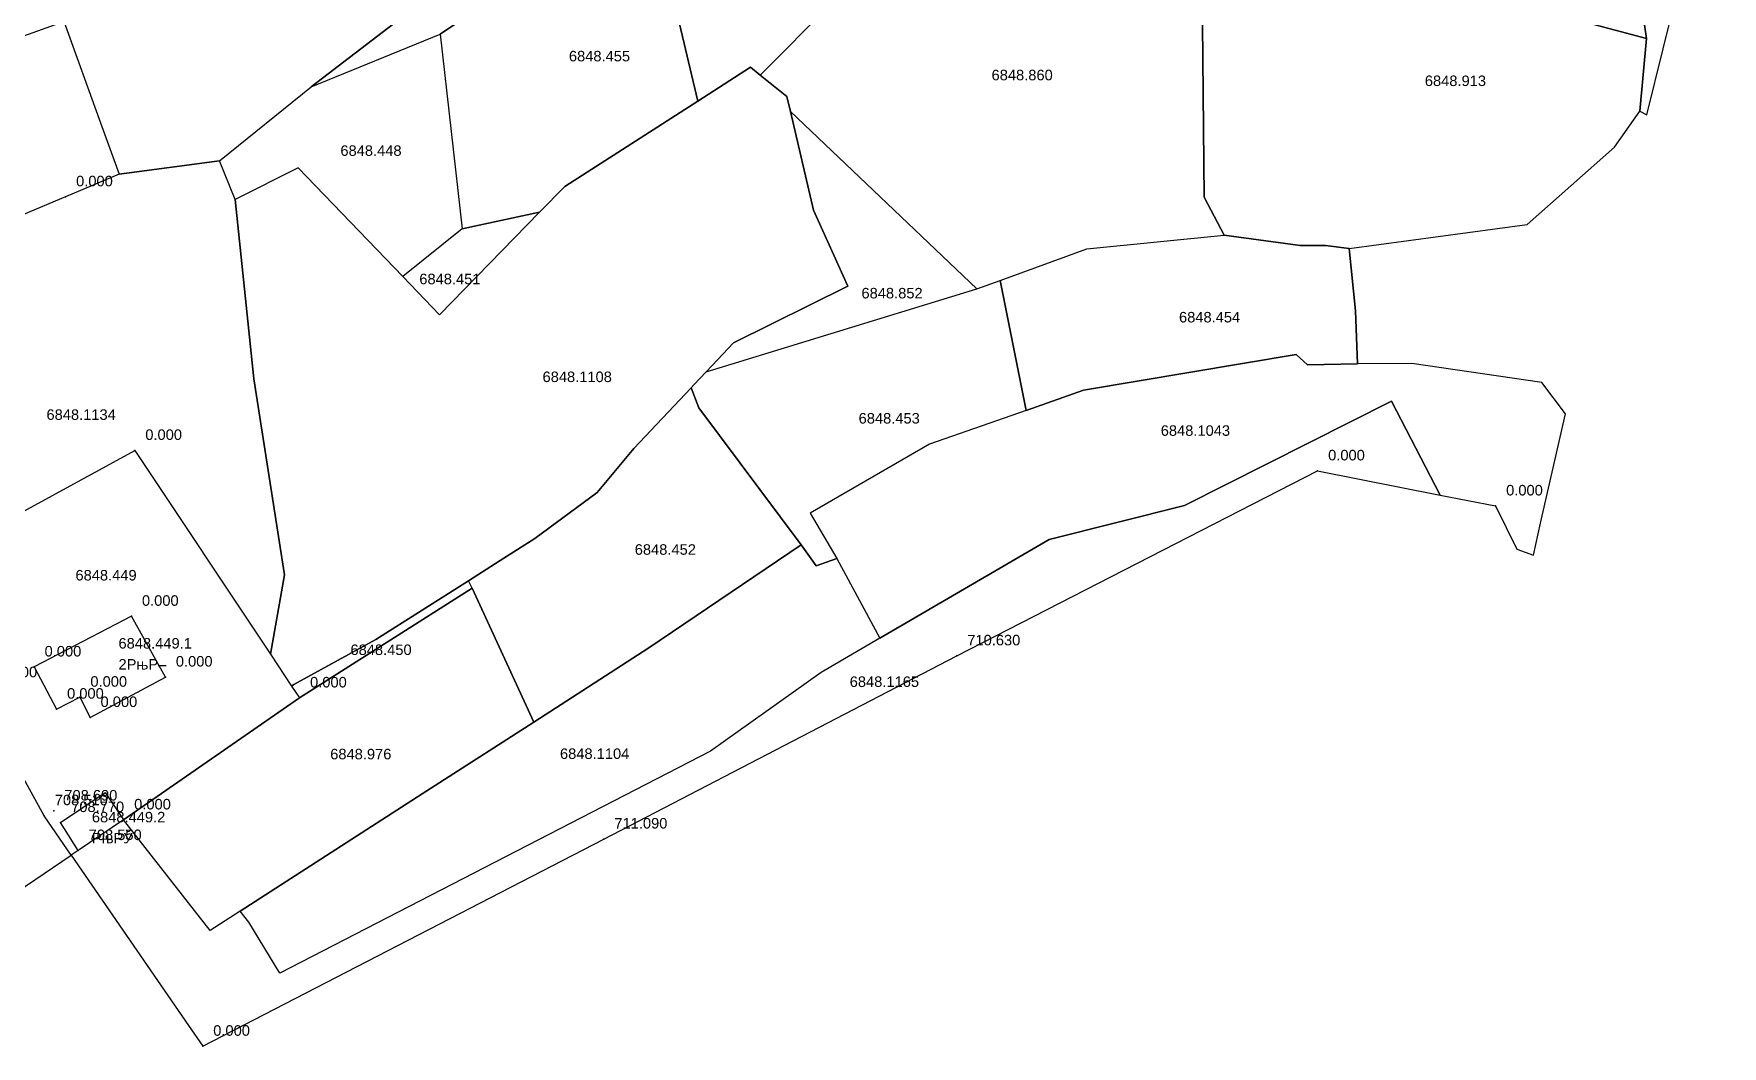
# Model space of a CAD drawing. Header units: metres. Extents: x 8504925 to 8509157, y 4588840 to 4591954.
# Drawn here: x 8506113.9 to 8506274.7, y 4590590.8 to 4590687.2 of the extents above; entities that cross this region are included whole.
import ezdxf

# ---------------------------------------------------------------- set-up
doc = ezdxf.new("R2010")
doc.units = ezdxf.units.M
for name, color, linetype in [('cad13', 30, 'Continuous'), ('cad140', 7, 'Continuous'), ('cad144', 7, 'Continuous'), ('cad146', 7, 'Continuous'), ('cad176', 7, 'Continuous'), ('cad_cont_1', 30, 'Continuous'), ('cad_cont_2', 7, 'Continuous'), ('cad_cont_3', 7, 'Continuous'), ('points', 1, 'Continuous'), ('texts', 7, 'Continuous')]:
    doc.layers.add(name, color=color, linetype=linetype)
doc.styles.get("Standard").update_dxf_attribs({"font": 'arial.ttf'})

msp = doc.modelspace()

# ---------------------------------------------------------------- linework, layer by layer
at = {"layer": 'cad13'}
for points in [[(8506119.25, 4590622.09), (8506126.42, 4590625.94), (8506123.19, 4590631.73), (8506113.92, 4590626.9), (8506116.06, 4590622.88), (8506118.28, 4590624.02), (8506119.25, 4590622.09)], [(8506118.12, 4590609.41), (8506116.45, 4590612.08), (8506120.69, 4590614.93), (8506122.45, 4590612.33)]]:
    msp.add_lwpolyline(points, dxfattribs=at)
at = {"layer": 'cad140'}
for points in [[(8506129.98, 4590590.77), (8506168.18, 4590610.51), (8506201.79, 4590627.96), (8506236.15, 4590645.58)], [(8506236.15, 4590645.58), (8506247.818, 4590643.272)], [(8506247.818, 4590643.272), (8506253.1, 4590642.24)], [(8506253.1, 4590642.24), (8506255.131, 4590638.115)]]:
    msp.add_lwpolyline(points, dxfattribs=at)
at = {"layer": 'cad144'}
for points in [[(8506116.92, 4590671.69), (8506092.83, 4590661.57)], [(8506103.04, 4590636.34), (8506123.51, 4590647.53), (8506136.418, 4590628.116)], [(8506114.89, 4590612.73), (8506108.16, 4590624.92), (8506103.04, 4590636.34)], [(8506136.418, 4590628.116), (8506138.442, 4590625.067)], [(8506139.2, 4590623.95), (8506122.45, 4590612.33)], [(8506138.442, 4590625.067), (8506139.2, 4590623.95)]]:
    msp.add_lwpolyline(points, dxfattribs=at)
at = {"layer": 'cad146'}
for points in [[(8506267.48, 4590686.78), (8506264.59, 4590706.46)], [(8506140.31, 4590682.16), (8506148.69, 4590688.58), (8506148.83, 4590705.19), (8506147.37, 4590705.42)], [(8506196.72, 4590702.6), (8506189.84, 4590690.06), (8506183.06, 4590683.29)], [(8506177.12, 4590680.8), (8506172.47, 4590700.52), (8506152.59, 4590687.19)], [(8506227.24, 4590668.03), (8506225.36, 4590671.65), (8506225.105, 4590698.084)], [(8506267.48, 4590686.78), (8506227.12, 4590697.52)], [(8506116.76, 4590688.39), (8506116.91, 4590687.98), (8506120.13, 4590679.1), (8506122.011, 4590673.833)], [(8506140.31, 4590682.16), (8506152.59, 4590687.19)], [(8506152.59, 4590687.19), (8506154.67, 4590668.65)], [(8506266.83, 4590679.86), (8506267.48, 4590686.78)], [(8506177.12, 4590680.8), (8506182.14, 4590684.03), (8506183.06, 4590683.29)], [(8506183.06, 4590683.29), (8506185.6, 4590681.25), (8506185.94, 4590679.81)], [(8506131.57, 4590675.13), (8506140.31, 4590682.16)], [(8506162.06, 4590670.21), (8506164.46, 4590672.66), (8506177.12, 4590680.8)], [(8506185.94, 4590679.81), (8506188.14, 4590670.43), (8506191.42, 4590663.17), (8506180.51, 4590657.78), (8506178.49, 4590655.63), (8506177.92, 4590655.03)], [(8506185.94, 4590679.81), (8506203.7, 4590662.91)], [(8506122.011, 4590673.833), (8506131.57, 4590675.13)], [(8506133.07, 4590671.44), (8506131.57, 4590675.13)], [(8506122.011, 4590673.833), (8506116.92, 4590671.69)], [(8506149.03, 4590664.1), (8506139.07, 4590674.45), (8506133.07, 4590671.44)], [(8506136.418, 4590628.116), (8506137.78, 4590635.68), (8506134.85, 4590654.34), (8506133.07, 4590671.44)], [(8506149.03, 4590664.1), (8506152.53, 4590660.46), (8506162.06, 4590670.21)], [(8506162.06, 4590670.21), (8506154.67, 4590668.65)], [(8506154.67, 4590668.65), (8506149.03, 4590664.1)], [(8506205.93, 4590663.71), (8506214.17, 4590666.73), (8506227.24, 4590668.03)], [(8506239.14, 4590666.77), (8506236.91, 4590667.05), (8506234.48, 4590667.05), (8506227.24, 4590668.03)], [(8506177.92, 4590655.03), (8506203.7, 4590662.91)], [(8506203.7, 4590662.91), (8506205.93, 4590663.71)], [(8506205.93, 4590663.71), (8506208.38, 4590651.34)], [(8506208.38, 4590651.34), (8506213.85, 4590653.26), (8506234.12, 4590656.68), (8506235.2, 4590655.69), (8506239.96, 4590655.77)], [(8506177.92, 4590655.03), (8506176.75, 4590653.79), (8506176.48, 4590653.5)], [(8506176.48, 4590653.5), (8506171.02, 4590647.7), (8506167.53, 4590643.53), (8506161.61, 4590639.14), (8506158.32, 4590637.05), (8506155.28, 4590635.12)], [(8506186.96, 4590638.53), (8506177.22, 4590651.59), (8506176.48, 4590653.5)], [(8506208.38, 4590651.34), (8506199.18, 4590648.14), (8506187.82, 4590641.56), (8506190.37, 4590637.23)], [(8506247.818, 4590643.272), (8506243.19, 4590652.22), (8506223.47, 4590642.29), (8506210.59, 4590639.04), (8506194.47, 4590629.64)], [(8506161.5, 4590621.65), (8506172.46, 4590628.72), (8506186.96, 4590638.53)], [(8506186.96, 4590638.53), (8506188.4, 4590636.53), (8506190.37, 4590637.23)], [(8506190.37, 4590637.23), (8506194.47, 4590629.64)], [(8506155.28, 4590635.12), (8506146.47, 4590629.52), (8506138.67, 4590625.23), (8506138.442, 4590625.067)], [(8506155.64, 4590634.42), (8506155.28, 4590635.12)], [(8506155.64, 4590634.42), (8506139.2, 4590623.95)], [(8506161.5, 4590621.65), (8506155.64, 4590634.42)], [(8506194.47, 4590629.64), (8506188.86, 4590626.38), (8506178.33, 4590618.88), (8506137.32, 4590597.73), (8506134.36, 4590602.6), (8506133.56, 4590603.65)], [(8506133.56, 4590603.65), (8506150.89, 4590614.82), (8506161.5, 4590621.65)], [(8506117.46, 4590608.973), (8506114.89, 4590612.73)], [(8506122.45, 4590612.33), (8506118.12, 4590609.41)], [(8506133.56, 4590603.65), (8506130.69, 4590601.8), (8506122.45, 4590612.33)], [(8506118.12, 4590609.41), (8506117.46, 4590608.973)]]:
    msp.add_lwpolyline(points, dxfattribs=at)
at = {"layer": 'cad176'}
for points in [[(8506266.83, 4590679.86), (8506267.51, 4590679.49), (8506270.61, 4590692.11), (8506274.68, 4590706.32), (8506273.84, 4590710.73)], [(8506239.14, 4590666.77), (8506256.11, 4590669.05), (8506264.41, 4590676.41), (8506266.83, 4590679.86)], [(8506239.96, 4590655.77), (8506239.77, 4590660.83), (8506239.14, 4590666.77)], [(8506255.131, 4590638.115), (8506256.71, 4590637.55), (8506257.36, 4590640.61), (8506259.75, 4590651), (8506257.51, 4590653.99), (8506245.13, 4590655.81), (8506239.96, 4590655.77)], [(8506110.497, 4590604.264), (8506117.46, 4590608.973)], [(8506117.46, 4590608.973), (8506128.625, 4590592.74), (8506129.98, 4590590.77)]]:
    msp.add_lwpolyline(points, dxfattribs=at)
at = {"layer": 'cad_cont_1'}
for points in [[(8506119.25, 4590622.09), (8506126.42, 4590625.94), (8506123.19, 4590631.73), (8506113.92, 4590626.9), (8506116.06, 4590622.88), (8506118.28, 4590624.02), (8506119.25, 4590622.09)], [(8506122.45, 4590612.33), (8506118.12, 4590609.41), (8506118.12, 4590609.41), (8506116.45, 4590612.08), (8506120.69, 4590614.93), (8506122.45, 4590612.33)]]:
    msp.add_lwpolyline(points, dxfattribs=at)
at = {"layer": 'cad_cont_2'}
for points in [[(8506229.63, 4590701.86), (8506227.12, 4590697.52), (8506227.12, 4590697.52), (8506267.48, 4590686.78), (8506267.48, 4590686.78), (8506264.59, 4590706.46), (8506264.59, 4590706.46), (8506258.64, 4590707.46), (8506258.64, 4590707.46), (8506252.2, 4590712.17), (8506246.29, 4590725.84), (8506246.29, 4590725.84), (8506245.12, 4590727.99), (8506245.12, 4590727.99), (8506243.34, 4590728.61), (8506243.34, 4590728.61), (8506241.32, 4590722.2), (8506229.63, 4590701.86)], [(8506266.51, 4590707), (8506264.59, 4590706.46), (8506264.59, 4590706.46), (8506267.48, 4590686.78), (8506267.48, 4590686.78), (8506266.83, 4590679.86), (8506266.83, 4590679.86), (8506267.51, 4590679.49), (8506270.61, 4590692.11), (8506274.68, 4590706.32), (8506273.84, 4590710.73), (8506273.84, 4590710.73), (8506270.17, 4590708.81), (8506270.17, 4590708.81), (8506266.51, 4590707)], [(8506111.8, 4590700.83), (8506116.76, 4590688.39), (8506116.76, 4590688.39), (8506116.91, 4590687.98), (8506120.13, 4590679.1), (8506122.011, 4590673.833), (8506122.011, 4590673.833), (8506131.57, 4590675.13), (8506131.57, 4590675.13), (8506140.31, 4590682.16), (8506140.31, 4590682.16), (8506148.69, 4590688.58), (8506148.83, 4590705.19), (8506147.37, 4590705.42)], [(8506196.72, 4590702.6), (8506189.84, 4590690.06), (8506183.06, 4590683.29), (8506183.06, 4590683.29), (8506185.6, 4590681.25), (8506185.94, 4590679.81), (8506185.94, 4590679.81), (8506203.7, 4590662.91), (8506203.7, 4590662.91), (8506205.93, 4590663.71), (8506205.93, 4590663.71), (8506214.17, 4590666.73), (8506227.24, 4590668.03), (8506227.24, 4590668.03), (8506225.36, 4590671.65), (8506225.105, 4590698.084), (8506225.105, 4590698.084), (8506214.42, 4590701.08), (8506214.42, 4590701.08), (8506211.1, 4590702.08), (8506196.72, 4590702.6)], [(8506140.31, 4590682.16), (8506152.59, 4590687.19), (8506152.59, 4590687.19), (8506172.47, 4590700.52), (8506177.12, 4590680.8), (8506177.12, 4590680.8), (8506182.14, 4590684.03), (8506183.06, 4590683.29), (8506183.06, 4590683.29), (8506189.84, 4590690.06)], [(8506177.12, 4590680.8), (8506172.47, 4590700.52), (8506152.59, 4590687.19), (8506152.59, 4590687.19), (8506154.67, 4590668.65), (8506154.67, 4590668.65), (8506162.06, 4590670.21), (8506162.06, 4590670.21), (8506164.46, 4590672.66), (8506177.12, 4590680.8)], [(8506227.12, 4590697.52), (8506225.105, 4590698.084), (8506225.105, 4590698.084), (8506225.36, 4590671.65), (8506227.24, 4590668.03), (8506227.24, 4590668.03), (8506234.48, 4590667.05), (8506236.91, 4590667.05), (8506239.14, 4590666.77), (8506239.14, 4590666.77), (8506256.11, 4590669.05), (8506264.41, 4590676.41), (8506266.83, 4590679.86), (8506266.83, 4590679.86), (8506267.48, 4590686.78), (8506267.48, 4590686.78), (8506227.12, 4590697.52)], [(8506087.17, 4590674.63), (8506086.29, 4590677.48), (8506086.29, 4590677.48), (8506116.76, 4590688.39), (8506116.76, 4590688.39), (8506116.91, 4590687.98), (8506120.13, 4590679.1), (8506122.011, 4590673.833), (8506122.011, 4590673.833), (8506116.92, 4590671.69), (8506116.92, 4590671.69), (8506092.83, 4590661.57), (8506092.83, 4590661.57), (8506087.17, 4590674.63)], [(8506148.69, 4590688.58), (8506140.31, 4590682.16)], [(8506133.07, 4590671.44), (8506131.57, 4590675.13), (8506131.57, 4590675.13), (8506140.31, 4590682.16), (8506140.31, 4590682.16), (8506152.59, 4590687.19), (8506152.59, 4590687.19), (8506154.67, 4590668.65), (8506154.67, 4590668.65), (8506149.03, 4590664.1), (8506149.03, 4590664.1), (8506139.07, 4590674.45), (8506133.07, 4590671.44)], [(8506149.03, 4590664.1), (8506139.07, 4590674.45), (8506133.07, 4590671.44), (8506133.07, 4590671.44), (8506134.85, 4590654.34), (8506137.78, 4590635.68), (8506136.418, 4590628.116), (8506136.418, 4590628.116), (8506138.442, 4590625.067), (8506138.442, 4590625.067), (8506138.67, 4590625.23), (8506146.47, 4590629.52), (8506155.28, 4590635.12), (8506155.28, 4590635.12), (8506158.32, 4590637.05), (8506161.61, 4590639.14), (8506167.53, 4590643.53), (8506171.02, 4590647.7), (8506176.48, 4590653.5), (8506176.48, 4590653.5), (8506176.75, 4590653.79), (8506177.92, 4590655.03), (8506177.92, 4590655.03), (8506178.49, 4590655.63), (8506180.51, 4590657.78), (8506191.42, 4590663.17), (8506188.14, 4590670.43), (8506185.94, 4590679.81), (8506185.94, 4590679.81), (8506185.6, 4590681.25), (8506183.06, 4590683.29), (8506183.06, 4590683.29), (8506182.14, 4590684.03), (8506177.12, 4590680.8), (8506177.12, 4590680.8), (8506164.46, 4590672.66), (8506162.06, 4590670.21), (8506162.06, 4590670.21), (8506152.53, 4590660.46), (8506149.03, 4590664.1)], [(8506177.92, 4590655.03), (8506203.7, 4590662.91), (8506203.7, 4590662.91), (8506185.94, 4590679.81), (8506185.94, 4590679.81), (8506188.14, 4590670.43), (8506191.42, 4590663.17), (8506180.51, 4590657.78), (8506178.49, 4590655.63), (8506177.92, 4590655.03)], [(8506116.92, 4590671.69), (8506092.83, 4590661.57), (8506092.83, 4590661.57), (8506103.04, 4590636.34), (8506103.04, 4590636.34), (8506123.51, 4590647.53), (8506136.418, 4590628.116), (8506136.418, 4590628.116), (8506137.78, 4590635.68), (8506134.85, 4590654.34), (8506133.07, 4590671.44), (8506133.07, 4590671.44), (8506131.57, 4590675.13), (8506131.57, 4590675.13), (8506122.011, 4590673.833), (8506122.011, 4590673.833), (8506116.92, 4590671.69)], [(8506149.03, 4590664.1), (8506152.53, 4590660.46), (8506162.06, 4590670.21), (8506162.06, 4590670.21), (8506154.67, 4590668.65), (8506154.67, 4590668.65), (8506149.03, 4590664.1)], [(8506205.93, 4590663.71), (8506214.17, 4590666.73), (8506227.24, 4590668.03), (8506227.24, 4590668.03), (8506234.48, 4590667.05), (8506236.91, 4590667.05), (8506239.14, 4590666.77), (8506239.14, 4590666.77), (8506239.77, 4590660.83), (8506239.96, 4590655.77), (8506239.96, 4590655.77), (8506235.2, 4590655.69), (8506234.12, 4590656.68), (8506213.85, 4590653.26), (8506208.38, 4590651.34), (8506208.38, 4590651.34), (8506205.93, 4590663.71)], [(8506186.96, 4590638.53), (8506177.22, 4590651.59), (8506176.48, 4590653.5), (8506176.48, 4590653.5), (8506176.75, 4590653.79), (8506177.92, 4590655.03), (8506177.92, 4590655.03), (8506203.7, 4590662.91), (8506203.7, 4590662.91), (8506205.93, 4590663.71), (8506205.93, 4590663.71), (8506208.38, 4590651.34), (8506208.38, 4590651.34), (8506199.18, 4590648.14), (8506187.82, 4590641.56), (8506190.37, 4590637.23), (8506190.37, 4590637.23), (8506188.4, 4590636.53), (8506186.96, 4590638.53)], [(8506208.38, 4590651.34), (8506199.18, 4590648.14), (8506187.82, 4590641.56), (8506190.37, 4590637.23), (8506190.37, 4590637.23), (8506194.47, 4590629.64), (8506194.47, 4590629.64), (8506210.59, 4590639.04), (8506223.47, 4590642.29), (8506243.19, 4590652.22), (8506247.818, 4590643.272), (8506247.818, 4590643.272), (8506253.1, 4590642.24), (8506253.1, 4590642.24), (8506255.131, 4590638.115), (8506255.131, 4590638.115), (8506256.71, 4590637.55), (8506257.36, 4590640.61), (8506259.75, 4590651), (8506257.51, 4590653.99), (8506245.13, 4590655.81), (8506239.96, 4590655.77), (8506239.96, 4590655.77), (8506235.2, 4590655.69), (8506234.12, 4590656.68), (8506213.85, 4590653.26), (8506208.38, 4590651.34)], [(8506155.64, 4590634.42), (8506155.28, 4590635.12), (8506155.28, 4590635.12), (8506158.32, 4590637.05), (8506161.61, 4590639.14), (8506167.53, 4590643.53), (8506171.02, 4590647.7), (8506176.48, 4590653.5), (8506176.48, 4590653.5), (8506177.22, 4590651.59), (8506186.96, 4590638.53), (8506186.96, 4590638.53), (8506172.46, 4590628.72), (8506161.5, 4590621.65), (8506161.5, 4590621.65), (8506155.64, 4590634.42)], [(8506118.12, 4590609.41), (8506117.46, 4590608.973), (8506117.46, 4590608.973), (8506128.625, 4590592.74), (8506129.98, 4590590.77), (8506129.98, 4590590.77), (8506168.18, 4590610.51), (8506201.79, 4590627.96), (8506236.15, 4590645.58), (8506236.15, 4590645.58), (8506247.818, 4590643.272), (8506247.818, 4590643.272), (8506243.19, 4590652.22), (8506223.47, 4590642.29), (8506210.59, 4590639.04), (8506194.47, 4590629.64), (8506194.47, 4590629.64), (8506188.86, 4590626.38), (8506178.33, 4590618.88), (8506137.32, 4590597.73), (8506134.36, 4590602.6), (8506133.56, 4590603.65), (8506133.56, 4590603.65), (8506130.69, 4590601.8), (8506122.45, 4590612.33), (8506122.45, 4590612.33), (8506118.12, 4590609.41)], [(8506114.89, 4590612.73), (8506108.16, 4590624.92), (8506103.04, 4590636.34), (8506103.04, 4590636.34), (8506123.51, 4590647.53), (8506136.418, 4590628.116), (8506136.418, 4590628.116), (8506138.442, 4590625.067), (8506138.442, 4590625.067), (8506139.2, 4590623.95), (8506139.2, 4590623.95), (8506122.45, 4590612.33), (8506122.45, 4590612.33), (8506118.12, 4590609.41), (8506118.12, 4590609.41), (8506117.46, 4590608.973), (8506117.46, 4590608.973), (8506114.89, 4590612.73)], [(8506133.56, 4590603.65), (8506150.89, 4590614.82), (8506161.5, 4590621.65), (8506161.5, 4590621.65), (8506172.46, 4590628.72), (8506186.96, 4590638.53), (8506186.96, 4590638.53), (8506188.4, 4590636.53), (8506190.37, 4590637.23), (8506190.37, 4590637.23), (8506194.47, 4590629.64), (8506194.47, 4590629.64), (8506188.86, 4590626.38), (8506178.33, 4590618.88), (8506137.32, 4590597.73), (8506134.36, 4590602.6), (8506133.56, 4590603.65)], [(8506155.28, 4590635.12), (8506146.47, 4590629.52), (8506138.67, 4590625.23), (8506138.442, 4590625.067), (8506138.442, 4590625.067), (8506139.2, 4590623.95), (8506139.2, 4590623.95), (8506155.64, 4590634.42), (8506155.64, 4590634.42), (8506155.28, 4590635.12)], [(8506133.56, 4590603.65), (8506130.69, 4590601.8), (8506122.45, 4590612.33), (8506122.45, 4590612.33), (8506139.2, 4590623.95), (8506139.2, 4590623.95), (8506155.64, 4590634.42), (8506155.64, 4590634.42), (8506161.5, 4590621.65), (8506161.5, 4590621.65), (8506150.89, 4590614.82), (8506133.56, 4590603.65)], [(8506110.497, 4590604.264), (8506117.46, 4590608.973), (8506117.46, 4590608.973), (8506114.89, 4590612.73), (8506114.89, 4590612.73), (8506108.16, 4590624.92)]]:
    msp.add_lwpolyline(points, dxfattribs=at)
at = {"layer": 'cad_cont_3'}
msp.add_lwpolyline([(8506110.497, 4590604.264), (8506117.46, 4590608.973), (8506117.46, 4590608.973), (8506128.625, 4590592.74), (8506129.98, 4590590.77), (8506129.98, 4590590.77), (8506168.18, 4590610.51), (8506201.79, 4590627.96), (8506236.15, 4590645.58), (8506236.15, 4590645.58), (8506247.818, 4590643.272), (8506247.818, 4590643.272), (8506253.1, 4590642.24), (8506253.1, 4590642.24), (8506255.131, 4590638.115), (8506255.131, 4590638.115), (8506256.71, 4590637.55), (8506257.36, 4590640.61), (8506259.75, 4590651), (8506257.51, 4590653.99), (8506245.13, 4590655.81), (8506239.96, 4590655.77), (8506239.96, 4590655.77), (8506239.77, 4590660.83), (8506239.14, 4590666.77), (8506239.14, 4590666.77), (8506256.11, 4590669.05), (8506264.41, 4590676.41), (8506266.83, 4590679.86), (8506266.83, 4590679.86), (8506267.51, 4590679.49), (8506270.61, 4590692.11)], dxfattribs=at)
at = {"layer": 'points'}
for p in [(8506116.92, 4590671.69), (8506123.51, 4590647.53), (8506236.15, 4590645.58), (8506253.1, 4590642.24), (8506123.19, 4590631.73), (8506113.92, 4590626.9), (8506201.79, 4590627.96), (8506126.42, 4590625.94), (8506118.28, 4590624.02), (8506139.2, 4590623.95), (8506116.06, 4590622.88), (8506119.25, 4590622.09), (8506114.89, 4590612.73), (8506115.8, 4590613.18), (8506116.45, 4590612.08), (8506122.45, 4590612.33), (8506118.12, 4590609.41), (8506168.18, 4590610.51), (8506129.98, 4590590.77)]:
    msp.add_point(p, dxfattribs=at)

# ---------------------------------------------------------------- texts
at = {"layer": 'cad_cont_1'}
for s, p in [('6848.449.1', (8506121.957, 4590628.655)), ('6848.449.2', (8506119.424, 4590612.097))]:
    msp.add_text(s, height=1, dxfattribs=at).set_placement(p)
at = {"layer": 'cad_cont_2'}
for s, p in [('6848.455', (8506164.85, 4590684.59)), ('6848.860', (8506205.1, 4590682.79)), ('6848.913', (8506246.36, 4590682.24)), ('6848.448', (8506143.09, 4590675.59)), ('6848.451', (8506150.604, 4590663.362)), ('6848.852', (8506192.71, 4590662.009)), ('6848.454', (8506222.95, 4590659.72)), ('6848.1108', (8506162.34, 4590654.04)), ('6848.1134', (8506115.1, 4590650.44)), ('6848.453', (8506192.44, 4590650.09)), ('6848.1043', (8506221.21, 4590648.92)), ('6848.452', (8506171.12, 4590637.59)), ('6848.449', (8506117.86, 4590635.14)), ('6848.450', (8506144.05, 4590628.04)), ('6848.1165', (8506191.591, 4590625)), ('6848.976', (8506142.12, 4590618.1)), ('6848.1104', (8506164, 4590618.14))]:
    msp.add_text(s, height=1, dxfattribs=at).set_placement(p)
at = {"layer": 'points'}
for s, p in [('0.000', (8506117.92, 4590672.69)), ('0.000', (8506124.51, 4590648.53)), ('0.000', (8506237.15, 4590646.58)), ('0.000', (8506254.1, 4590643.24)), ('0.000', (8506124.19, 4590632.73)), ('0.000', (8506114.92, 4590627.9)), ('710.630', (8506202.79, 4590628.96)), ('707.600', (8506109.16, 4590625.92)), ('0.000', (8506127.42, 4590626.94)), ('0.000', (8506119.28, 4590625.02)), ('0.000', (8506140.2, 4590624.95)), ('0.000', (8506117.06, 4590623.88)), ('0.000', (8506120.25, 4590623.09)), ('708.510', (8506115.89, 4590613.73)), ('708.690', (8506116.8, 4590614.18)), ('708.770', (8506117.45, 4590613.08)), ('0.000', (8506123.45, 4590613.33)), ('711.090', (8506169.18, 4590611.51)), ('708.550', (8506119.12, 4590610.41)), ('0.000', (8506130.98, 4590591.77))]:
    msp.add_text(s, height=1, dxfattribs=at).set_placement(p)
at = {"layer": 'texts'}
for s, p in [('2РњР–', (8506121.957, 4590626.655)), ('РњРЎ', (8506119.424, 4590610.097))]:
    msp.add_text(s, height=1, dxfattribs=at).set_placement(p)

doc.saveas('drawing.dxf')
